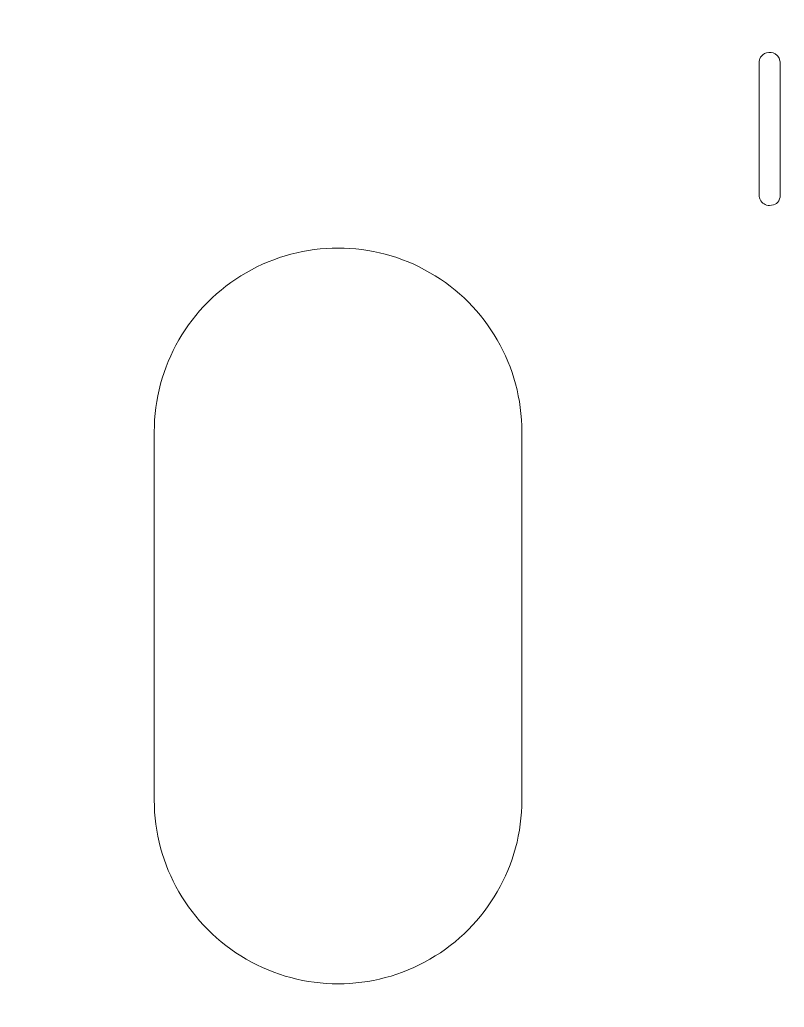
# Model space of a CAD drawing. Header units: millimetres. Extents: x -213 to 146, y -128 to 100.
# Drawn here: x -3.2 to 12.64, y -116.94 to -96.48 of the extents above; entities that cross this region are included whole.
import ezdxf

# ---------------------------------------------------------------- set-up
doc = ezdxf.new("R2010")
doc.units = ezdxf.units.MM
doc.header["$MEASUREMENT"] = 0
doc.layers.add('CUT', color=7, linetype='Continuous')
doc.layers.add('Engrave', color=7, linetype='Continuous')

msp = doc.modelspace()

# ---------------------------------------------------------------- linework, layer by layer
at = {"layer": 'CUT', "color": 250, "lineweight": 9}
for points, knots in [([(44.8641, -128.0302), (44.8641, -128.0302), (65.7599, -128.0302), (65.7599, -128.0302), (65.7599, -128.0302), (66.158, -128.03), (66.5397, -127.8716), (66.821, -127.5899), (66.821, -127.5899), (67.1023, -127.3083), (67.2602, -126.9283), (67.2599, -126.5302), (67.2599, -126.5302), (67.2599, -126.5302), (67.2599, -114.5427), (67.2599, -114.5427), (67.2599, -114.5427), (67.2589, -112.9524), (67.8897, -111.4269), (69.0135, -110.3017), (69.0135, -110.3017), (70.1373, -109.1764), (71.6696, -108.5437), (73.2599, -108.5427), (73.2599, -108.5427), (73.2599, -108.5427), (75.7224, -108.5427), (75.7224, -108.5427), (75.7224, -108.5427), (76.1205, -108.5425), (76.5022, -108.3841), (76.7835, -108.1024), (76.7835, -108.1024), (77.0648, -107.8208), (77.2227, -107.4408), (77.2224, -107.0427), (77.2224, -107.0427), (77.2224, -107.0427), (77.2224, -74.4177), (77.2224, -74.4177), (77.2224, -74.4177), (77.2222, -74.0196), (77.0638, -73.638), (76.7821, -73.3567), (76.7821, -73.3567), (76.5005, -73.0754), (76.1205, -72.9175), (75.7224, -72.9177), (75.7224, -72.9177), (75.7224, -72.9177), (73.2599, -72.9177), (73.2599, -72.9177), (73.2599, -72.9177), (71.6696, -72.9187), (70.1441, -72.288), (69.0189, -71.1642), (69.0189, -71.1642), (67.8937, -70.0404), (67.2609, -68.508), (67.2599, -66.9177), (67.2599, -66.9177), (67.2599, -66.9177), (67.2599, -54.9302), (67.2599, -54.9302), (67.2599, -54.9302), (67.2597, -54.5321), (67.1013, -54.1505), (66.8196, -53.8692), (66.8196, -53.8692), (66.538, -53.5879), (66.158, -53.43), (65.7599, -53.4302), (65.7599, -53.4302), (65.7599, -53.4302), (-55.7651, -53.4302), (-55.7651, -53.4302), (-55.7651, -53.4302), (-56.1631, -53.4305), (-56.5448, -53.5889), (-56.8261, -53.8705), (-56.8261, -53.8705), (-57.1074, -54.1522), (-57.2653, -54.5321), (-57.2651, -54.9302), (-57.2651, -54.9302), (-57.2651, -54.9302), (-57.2651, -66.9177), (-57.2651, -66.9177), (-57.2651, -66.9177), (-57.2641, -68.508), (-57.8948, -70.0336), (-59.0186, -71.1588), (-59.0186, -71.1588), (-60.1424, -72.284), (-61.6748, -72.9167), (-63.2651, -72.9177), (-63.2651, -72.9177), (-63.2651, -72.9177), (-65.7276, -72.9177), (-65.7276, -72.9177), (-65.7276, -72.9177), (-66.1256, -72.918), (-66.5073, -73.0764), (-66.7886, -73.358), (-66.7886, -73.358), (-67.0699, -73.6397), (-67.2278, -74.0196), (-67.2276, -74.4177), (-67.2276, -74.4177), (-67.2276, -74.4177), (-67.2276, -107.0427), (-67.2276, -107.0427), (-67.2276, -107.0427), (-67.2273, -107.4408), (-67.0689, -107.8225), (-66.7873, -108.1038), (-66.7873, -108.1038), (-66.5056, -108.3851), (-66.1256, -108.543), (-65.7276, -108.5427), (-65.7276, -108.5427), (-65.7276, -108.5427), (-63.2651, -108.5427), (-63.2651, -108.5427), (-63.2651, -108.5427), (-61.6748, -108.5417), (-60.1492, -109.1725), (-59.024, -110.2963), (-59.024, -110.2963), (-57.8988, -111.4201), (-57.2661, -112.9524), (-57.2651, -114.5427), (-57.2651, -114.5427), (-57.2651, -114.5427), (-57.2651, -126.5302), (-57.2651, -126.5302), (-57.2651, -126.5302), (-57.2648, -126.9283), (-57.1064, -127.31), (-56.8248, -127.5913), (-56.8248, -127.5913), (-56.5431, -127.8726), (-56.1631, -128.0305), (-55.7651, -128.0302), (-55.7651, -128.0302), (-55.7651, -128.0302), (44.8641, -128.0302), (44.8641, -128.0302)], [0, 0, 0, 0, 0.0263158, 0.0263158, 0.0263158, 0.0263158, 0.0526316, 0.0526316, 0.0526316, 0.0526316, 0.0789474, 0.0789474, 0.0789474, 0.0789474, 0.1052632, 0.1052632, 0.1052632, 0.1052632, 0.1315789, 0.1315789, 0.1315789, 0.1315789, 0.1578947, 0.1578947, 0.1578947, 0.1578947, 0.1842105, 0.1842105, 0.1842105, 0.1842105, 0.2105263, 0.2105263, 0.2105263, 0.2105263, 0.2368421, 0.2368421, 0.2368421, 0.2368421, 0.2631579, 0.2631579, 0.2631579, 0.2631579, 0.2894737, 0.2894737, 0.2894737, 0.2894737, 0.3157895, 0.3157895, 0.3157895, 0.3157895, 0.3421053, 0.3421053, 0.3421053, 0.3421053, 0.3684211, 0.3684211, 0.3684211, 0.3684211, 0.3947368, 0.3947368, 0.3947368, 0.3947368, 0.4210526, 0.4210526, 0.4210526, 0.4210526, 0.4473684, 0.4473684, 0.4473684, 0.4473684, 0.4736842, 0.4736842, 0.4736842, 0.4736842, 0.5, 0.5, 0.5, 0.5, 0.5263158, 0.5263158, 0.5263158, 0.5263158, 0.5526316, 0.5526316, 0.5526316, 0.5526316, 0.5789474, 0.5789474, 0.5789474, 0.5789474, 0.6052632, 0.6052632, 0.6052632, 0.6052632, 0.6315789, 0.6315789, 0.6315789, 0.6315789, 0.6578947, 0.6578947, 0.6578947, 0.6578947, 0.6842105, 0.6842105, 0.6842105, 0.6842105, 0.7105263, 0.7105263, 0.7105263, 0.7105263, 0.7368421, 0.7368421, 0.7368421, 0.7368421, 0.7631579, 0.7631579, 0.7631579, 0.7631579, 0.7894737, 0.7894737, 0.7894737, 0.7894737, 0.8157895, 0.8157895, 0.8157895, 0.8157895, 0.8421053, 0.8421053, 0.8421053, 0.8421053, 0.8684211, 0.8684211, 0.8684211, 0.8684211, 0.8947368, 0.8947368, 0.8947368, 0.8947368, 0.9210526, 0.9210526, 0.9210526, 0.9210526, 0.9473684, 0.9473684, 0.9473684, 0.9473684, 1, 1, 1, 1]), ([(-0.4126, -112.6403), (-0.4126, -112.6403), (-0.4126, -105.0203), (-0.4126, -105.0203), (-0.4126, -105.0203), (-0.4126, -103.6591), (0.3136, -102.4013), (1.4924, -101.7207), (1.4924, -101.7207), (2.6712, -101.0401), (4.1236, -101.0401), (5.3024, -101.7207), (5.3024, -101.7207), (6.4812, -102.4013), (7.2074, -103.6591), (7.2074, -105.0203), (7.2074, -105.0203), (7.2074, -105.0203), (7.2074, -112.6403), (7.2074, -112.6403), (7.2074, -112.6403), (7.2074, -114.0014), (6.4812, -115.2592), (5.3024, -115.9398), (5.3024, -115.9398), (4.1236, -116.6204), (2.6712, -116.6204), (1.4924, -115.9398), (1.4924, -115.9398), (0.3136, -115.2592), (-0.4126, -114.0014), (-0.4126, -112.6403)], [0, 0, 0, 0, 0.1111111, 0.1111111, 0.1111111, 0.1111111, 0.2222222, 0.2222222, 0.2222222, 0.2222222, 0.3333333, 0.3333333, 0.3333333, 0.3333333, 0.4444444, 0.4444444, 0.4444444, 0.4444444, 0.5555556, 0.5555556, 0.5555556, 0.5555556, 0.6666667, 0.6666667, 0.6666667, 0.6666667, 0.7777778, 0.7777778, 0.7777778, 0.7777778, 1, 1, 1, 1])]:
    msp.add_open_spline(points, degree=3, knots=knots, dxfattribs=at)
at = {"layer": 'Engrave', "color": 240, "lineweight": 9}
msp.add_open_spline([(12.5617, -100.1101), (12.5617, -100.1233), (12.5601, -100.1381), (12.5569, -100.1535), (12.5569, -100.1535), (12.532, -100.2704), (12.4601, -100.3286), (12.3399, -100.3286), (12.3399, -100.3286), (12.2521, -100.3286), (12.187, -100.2879), (12.1447, -100.2064), (12.1447, -100.2064), (12.1352, -100.1905), (12.1278, -100.1587), (12.1214, -100.1101), (12.1214, -100.1101), (12.1214, -100.1101), (12.1214, -97.3753), (12.1214, -97.3753), (12.1214, -97.3753), (12.1246, -97.3505), (12.1283, -97.3272), (12.133, -97.305), (12.133, -97.305), (12.1378, -97.2827), (12.1489, -97.261), (12.1664, -97.2404), (12.1664, -97.2404), (12.2077, -97.1896), (12.2611, -97.1621), (12.3262, -97.1573), (12.3262, -97.1573), (12.3913, -97.1531), (12.4474, -97.1737), (12.495, -97.2203), (12.495, -97.2203), (12.5199, -97.2452), (12.5357, -97.269), (12.5431, -97.2917), (12.5431, -97.2917), (12.5506, -97.3145), (12.5564, -97.342), (12.5617, -97.3753), (12.5617, -97.3753), (12.5617, -97.3753), (12.5617, -100.1101), (12.5617, -100.1101)], degree=3, knots=[0, 0, 0, 0, 0.0769231, 0.0769231, 0.0769231, 0.0769231, 0.1538462, 0.1538462, 0.1538462, 0.1538462, 0.2307692, 0.2307692, 0.2307692, 0.2307692, 0.3076923, 0.3076923, 0.3076923, 0.3076923, 0.3846154, 0.3846154, 0.3846154, 0.3846154, 0.4615385, 0.4615385, 0.4615385, 0.4615385, 0.5384615, 0.5384615, 0.5384615, 0.5384615, 0.6153846, 0.6153846, 0.6153846, 0.6153846, 0.6923077, 0.6923077, 0.6923077, 0.6923077, 0.7692308, 0.7692308, 0.7692308, 0.7692308, 0.8461538, 0.8461538, 0.8461538, 0.8461538, 1, 1, 1, 1], dxfattribs=at)

doc.saveas('drawing.dxf')
